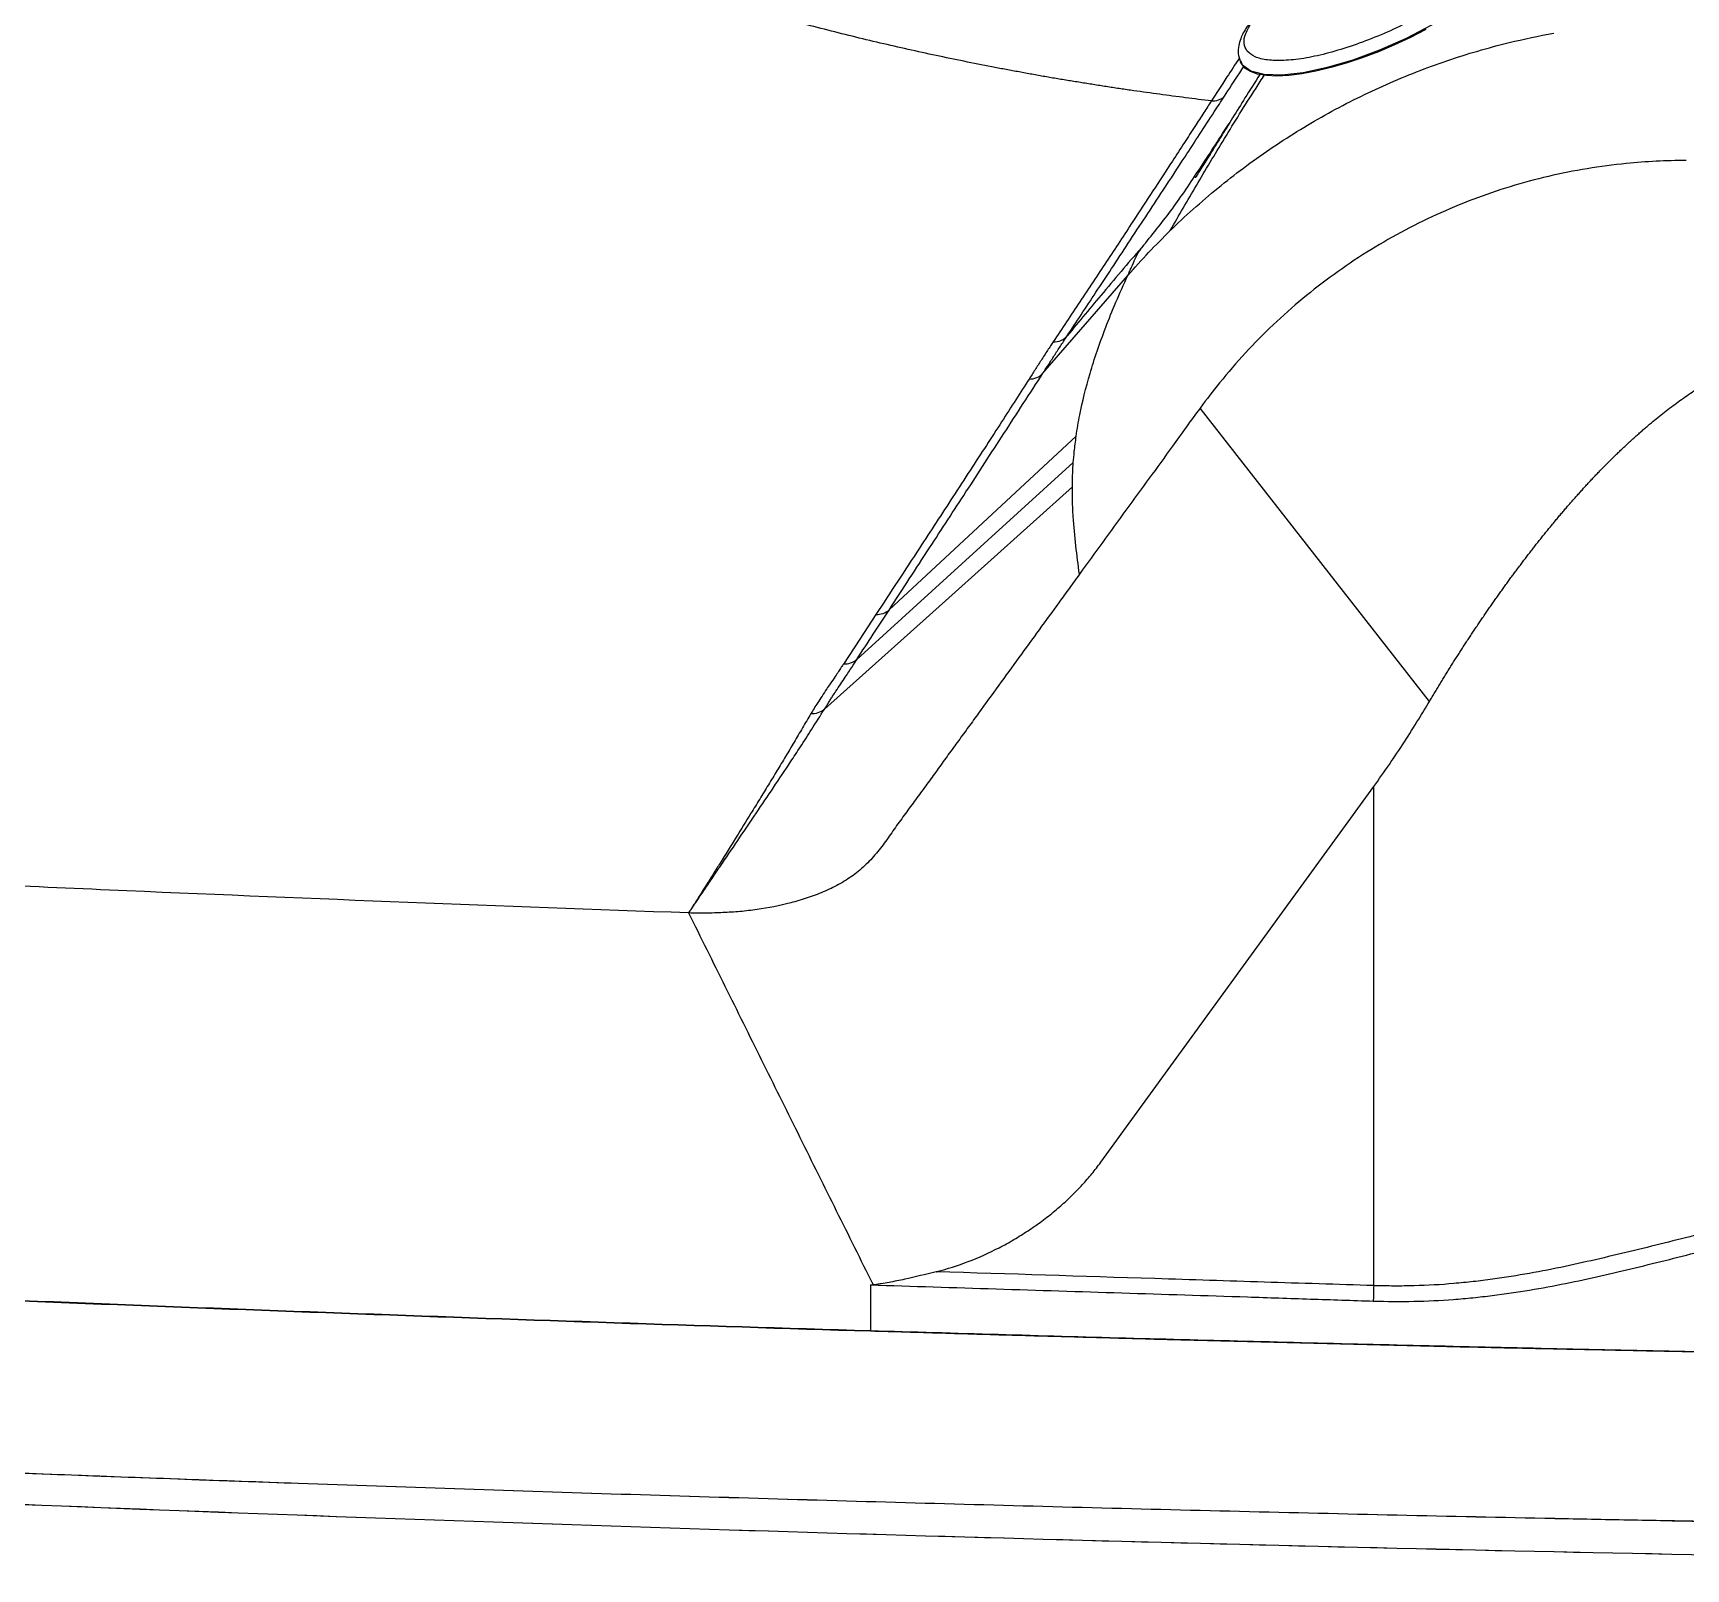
# Model space of a CAD drawing. Extents: x 527 to 611, y 788 to 934.
# Drawn here: x 546.97 to 558.14, y 804.51 to 814.88 of the extents above; entities that cross this region are included whole.
import ezdxf

# ---------------------------------------------------------------- set-up
doc = ezdxf.new("R2010")
doc.units = 0
doc.header["$MEASUREMENT"] = 0
doc.layers.add('1', color=4, linetype='Continuous')
doc.layers.add('GEOMETRY', color=3, linetype='Continuous', lineweight=25)

# ---------------------------------------------------------------- blocks, each defined once
blk = doc.blocks.new('2026_FLAIR')
at = {"layer": 'GEOMETRY'}
for p, q in [((28.059, 11.328), (28.062, 11.322)), ((28.064, 11.33), (28.063, 11.332)), ((28.074, 11.305), (28.064, 11.33)), ((26.726, 9.224), (27.3, 9.885)), ((29.336, 7.008), (27.788, 8.989)), ((25.687, 7.626), (26.951, 8.799)), ((27.117, 3.895), (28.96, 6.433)), ((28.96, 3.062), (28.96, 6.433)), ((25.561, 3.067), (25.561, 2.756)), ((25.581, 3.066), (25.561, 3.067))]:
    blk.add_line(p, q, dxfattribs=at)
at = {"layer": 'GEOMETRY', "flags": 128}
for points in [[(29.311, 11.546), (29.208, 11.492), (29.1, 11.442), (28.992, 11.396), (28.882, 11.354), (28.775, 11.318), (28.67, 11.288), (28.569, 11.264), (28.474, 11.246), (28.386, 11.235), (28.306, 11.231), (28.236, 11.234), (28.176, 11.244), (28.127, 11.261), (28.09, 11.285), (28.066, 11.315), (28.062, 11.322)], [(29.88, 12.144), (29.893, 12.111), (29.881, 12.04), (29.834, 11.956), (29.753, 11.864), (29.643, 11.768), (29.506, 11.67), (29.35, 11.574), (29.178, 11.485), (28.999, 11.406), (28.819, 11.339), (28.645, 11.288), (28.483, 11.254), (28.34, 11.238), (28.221, 11.242), (28.131, 11.264), (28.074, 11.305), (28.074, 11.305)], [(25.469, 7.291), (26.179, 7.937), (26.931, 8.622)], [(25.251, 6.956), (26.067, 7.687), (26.925, 8.457)], [(25.598, 7.594), (25.489, 7.427), (25.379, 7.26)], [(25.561, 3.104), (25.571, 3.085), (25.581, 3.066)]]:
    blk.add_lwpolyline(points, dxfattribs=at)
at = {"layer": 'GEOMETRY'}
blk.add_arc((42.21, 551.252), 548.749, 267.53808, 268.26138, dxfattribs=at)
for points, knots in [([(27.864, 11.064), (27.834, 11.067), (27.776, 11.074), (27.689, 11.085), (27.601, 11.096), (27.514, 11.108), (27.426, 11.12), (27.339, 11.132), (27.251, 11.145), (27.164, 11.158), (27.077, 11.172), (26.99, 11.186), (26.902, 11.2), (26.815, 11.214), (26.728, 11.229), (26.641, 11.245), (26.554, 11.261), (26.467, 11.277), (26.284, 11.312), (26.003, 11.369), (25.627, 11.453), (25.249, 11.546), (24.874, 11.645), (24.501, 11.753), (24.129, 11.869), (23.82, 11.972), (23.596, 12.05), (23.474, 12.095), (23.382, 12.128), (23.3, 12.159), (23.178, 12.206), (22.965, 12.289), (22.538, 12.466), (21.929, 12.743), (21.208, 13.111), (20.502, 13.512), (19.986, 13.834), (19.648, 14.058), (19.481, 14.172), (19.314, 14.287), (18.852, 14.614), (17.937, 15.313), (16.723, 16.404), (15.72, 17.478), (15.026, 18.316), (14.615, 18.855), (14.338, 19.242), (14.183, 19.464), (14.031, 19.688), (13.846, 19.971), (13.558, 20.431), (13.215, 21.018), (12.901, 21.616), (12.667, 22.1), (12.501, 22.464), (12.346, 22.827), (12.236, 23.101), (12.166, 23.284), (12.134, 23.367), (12.101, 23.459), (12.056, 23.583), (11.999, 23.744), (11.915, 23.992), (11.816, 24.299), (11.703, 24.674), (11.599, 25.05), (11.502, 25.428), (11.414, 25.806), (11.348, 26.114), (11.301, 26.351), (11.269, 26.52), (11.238, 26.688), (11.209, 26.857), (11.181, 27.026), (11.155, 27.195), (11.131, 27.364), (11.115, 27.477), (11.108, 27.533)], [0, 0, 0, 0, 0.003601, 0.007202, 0.010803, 0.014403, 0.018003, 0.021602, 0.025201, 0.028799, 0.032397, 0.035994, 0.039591, 0.043188, 0.046784, 0.050379, 0.053974, 0.057569, 0.061163, 0.07676, 0.092427, 0.108162, 0.123965, 0.1395, 0.155313, 0.170996, 0.178843, 0.18397, 0.186695, 0.190623, 0.194553, 0.20242, 0.218188, 0.249906, 0.281826, 0.313486, 0.344944, 0.352791, 0.360635, 0.368476, 0.376315, 0.426491, 0.502142, 0.565552, 0.596885, 0.628574, 0.644311, 0.652182, 0.660054, 0.675747, 0.691595, 0.723301, 0.755182, 0.77105, 0.78684, 0.802651, 0.81832, 0.822249, 0.826177, 0.829114, 0.834031, 0.842102, 0.849737, 0.865619, 0.881164, 0.897081, 0.912903, 0.928628, 0.944256, 0.951226, 0.958196, 0.965165, 0.972133, 0.979101, 0.986068, 0.993034, 1, 1, 1, 1]), ([(29.884, 12.146), (29.875, 12.162), (29.858, 12.192), (29.819, 12.223), (29.774, 12.246), (29.726, 12.261), (29.651, 12.274), (29.549, 12.276), (29.409, 12.26), (29.254, 12.226), (29.092, 12.178), (28.929, 12.118), (28.768, 12.048), (28.612, 11.969), (28.465, 11.882), (28.331, 11.79), (28.218, 11.696), (28.133, 11.607), (28.085, 11.537), (28.06, 11.482), (28.046, 11.435), (28.042, 11.381), (28.053, 11.346), (28.06, 11.328)], [0, 0, 0, 0, 0.037315, 0.069439, 0.096302, 0.129764, 0.161705, 0.22291, 0.284006, 0.345, 0.404152, 0.461641, 0.518813, 0.57616, 0.635009, 0.69565, 0.756421, 0.816382, 0.871309, 0.896791, 0.925974, 0.960383, 1, 1, 1, 1]), ([(28.106, 11.399), (28.122, 11.385), (28.153, 11.358), (28.239, 11.337), (28.35, 11.334), (28.484, 11.348), (28.636, 11.38), (28.799, 11.429), (28.968, 11.491), (29.136, 11.565), (29.297, 11.649), (29.444, 11.738), (29.572, 11.83), (29.676, 11.921), (29.751, 12.007), (29.795, 12.085), (29.807, 12.153), (29.786, 12.207), (29.731, 12.245), (29.647, 12.266), (29.536, 12.269), (29.402, 12.255), (29.25, 12.222), (29.086, 12.174), (28.917, 12.112), (28.749, 12.037), (28.588, 11.954), (28.442, 11.864), (28.314, 11.772), (28.21, 11.682), (28.135, 11.596), (28.091, 11.518), (28.078, 11.45), (28.096, 11.416), (28.106, 11.399)], [0, 0, 0, 0, 0.031254, 0.062463, 0.093755, 0.124954, 0.15622, 0.187463, 0.218687, 0.249972, 0.281172, 0.312465, 0.343671, 0.374932, 0.40618, 0.437392, 0.468682, 0.5, 0.531318, 0.562608, 0.59382, 0.625068, 0.656329, 0.687535, 0.718828, 0.750028, 0.781312, 0.812537, 0.84378, 0.875046, 0.906245, 0.937537, 0.968746, 1, 1, 1, 1]), ([(27.586, 10.188), (27.591, 10.193), (27.701, 10.299), (27.925, 10.497), (28.277, 10.758), (28.651, 10.986), (29.044, 11.181), (29.452, 11.341), (29.831, 11.451), (30.075, 11.503), (30.177, 11.522)], [0.21005, 0.21005, 0.21005, 0.21005, 0.2147454, 0.3172454, 0.4197454, 0.5222454, 0.6247454, 0.7272454, 0.8297454, 0.9021954, 0.9021954, 0.9021954, 0.9021954]), ([(28.053, 11.354), (28.024, 11.31), (27.951, 11.198), (27.896, 11.114), (27.864, 11.064)], [0, 0, 0, 0, 0.39817, 1, 1, 1, 1]), ([(27.952, 11.095), (27.983, 11.143), (28.022, 11.203), (28.074, 11.284), (28.084, 11.299)], [0, 0, 0, 0, 0.810813, 1, 1, 1, 1]), ([(27.586, 10.188), (27.644, 10.289), (27.759, 10.49), (27.95, 10.807), (28.104, 11.056), (28.203, 11.209), (28.222, 11.239)], [0, 0, 0, 0, 0.3087485, 0.6174901, 0.9262219, 1, 1, 1, 1]), ([(28.19, 11.241), (28.157, 11.189), (28.095, 11.091), (28.009, 10.952), (27.928, 10.821), (27.862, 10.715), (27.815, 10.639), (27.79, 10.599), (27.773, 10.572), (27.763, 10.557), (27.759, 10.551), (27.758, 10.549), (27.757, 10.548), (27.756, 10.547), (27.756, 10.546), (27.755, 10.546), (27.755, 10.545), (27.755, 10.544), (27.754, 10.543), (27.754, 10.543), (27.754, 10.543), (27.754, 10.543)], [0, 0, 0, 0, 0.240127, 0.443576, 0.638244, 0.82192, 0.888089, 0.943695, 0.97842, 0.988036, 0.990992, 0.992052, 0.992884, 0.993241, 0.99358, 0.993921, 0.994282, 0.995126, 0.996202, 0.999197, 1, 1, 1, 1]), ([(27.864, 11.064), (27.847, 11.038), (27.81, 10.98), (27.749, 10.886), (27.678, 10.777), (27.584, 10.632), (27.468, 10.454), (27.32, 10.228), (27.155, 9.978), (26.976, 9.707), (26.856, 9.526), (26.795, 9.436)], [0, 0, 0, 0, 0.047996, 0.105652, 0.172968, 0.249944, 0.373122, 0.499962, 0.666757, 0.833434, 1, 1, 1, 1]), ([(26.89, 9.477), (26.921, 9.524), (26.986, 9.622), (27.086, 9.774), (27.192, 9.934), (27.304, 10.105), (27.42, 10.281), (27.548, 10.476), (27.702, 10.711), (27.84, 10.923), (27.929, 11.06), (27.952, 11.095)], [0, 0, 0, 0, 0.088913, 0.183378, 0.283389, 0.388943, 0.500034, 0.610346, 0.750046, 0.93559, 1, 1, 1, 1]), ([(27.864, 11.064), (27.88, 11.063), (27.896, 11.065), (27.927, 11.076), (27.941, 11.084), (27.952, 11.095)], [0, 0, 0, 0, 0.5, 0.5, 1, 1, 1, 1]), ([(27.408, 10.091), (27.473, 10.171), (27.602, 10.33), (27.784, 10.602), (27.91, 10.797), (27.982, 10.909), (27.984, 10.912)], [0, 0, 0, 0, 0.330362, 0.660724, 0.991078, 1, 1, 1, 1]), ([(31.069, 10.661), (30.934, 10.661), (30.622, 10.645), (30.137, 10.565), (29.625, 10.409), (29.138, 10.186), (28.685, 9.901), (28.273, 9.56), (27.982, 9.245), (27.831, 9.047), (27.788, 8.989)], [0, 0, 0, 0, 0.0775, 0.18, 0.2825, 0.385, 0.4875, 0.59, 0.6925, 0.7336578, 0.7336578, 0.7336578, 0.7336578]), ([(27.408, 10.091), (27.316, 9.985), (27.142, 9.781), (26.971, 9.575), (26.89, 9.477)], [0.0268823, 0.0268823, 0.0268823, 0.0268823, 0.5, 0.9278054, 0.9278054, 0.9278054, 0.9278054]), ([(27.3, 9.885), (27.304, 9.894), (27.312, 9.913), (27.329, 9.95), (27.348, 9.997), (27.372, 10.042), (27.393, 10.072), (27.404, 10.085), (27.408, 10.091)], [0, 0, 0, 0, 0.0078125, 0.015625, 0.03125, 0.046875, 0.0546875, 0.06031282, 0.06031282, 0.06031282, 0.06031282]), ([(26.951, 8.799), (26.957, 8.846), (26.98, 8.979), (27.038, 9.217), (27.143, 9.528), (27.242, 9.761), (27.3, 9.885)], [0.5538868, 0.5538868, 0.5538868, 0.5538868, 0.625, 0.75, 0.875, 1, 1, 1, 1]), ([(26.795, 9.436), (26.789, 9.427), (26.776, 9.408), (26.757, 9.378), (26.735, 9.345), (26.707, 9.301), (26.673, 9.248), (26.646, 9.206), (26.633, 9.185)], [0, 0, 0, 0, 0.1104294, 0.2305726, 0.3604291, 0.4999981, 0.7500044, 1, 1, 1, 1]), ([(26.726, 9.224), (26.74, 9.246), (26.767, 9.288), (26.801, 9.341), (26.829, 9.384), (26.849, 9.415), (26.87, 9.446), (26.883, 9.467), (26.89, 9.477)], [0, 0, 0, 0, 0.250193, 0.500441, 0.626642, 0.751969, 0.876424, 1, 1, 1, 1]), ([(26.795, 9.436), (26.813, 9.436), (26.831, 9.439), (26.864, 9.453), (26.879, 9.464), (26.89, 9.477)], [0, 0, 0, 0, 0.5, 0.5, 1, 1, 1, 1]), ([(29.336, 7.008), (29.342, 7.018), (29.354, 7.038), (29.372, 7.068), (29.39, 7.097), (29.408, 7.127), (29.426, 7.157), (29.444, 7.186), (29.462, 7.216), (29.481, 7.245), (29.499, 7.274), (29.518, 7.303), (29.536, 7.332), (29.555, 7.361), (29.573, 7.39), (29.592, 7.418), (29.611, 7.447), (29.629, 7.475), (29.648, 7.503), (29.667, 7.531), (29.686, 7.559), (29.705, 7.587), (29.724, 7.614), (29.743, 7.642), (29.762, 7.669), (29.781, 7.697), (29.8, 7.724), (29.819, 7.751), (29.839, 7.777), (29.858, 7.804), (29.877, 7.831), (29.897, 7.857), (29.916, 7.883), (29.936, 7.909), (29.955, 7.935), (29.975, 7.961), (29.994, 7.987), (30.014, 8.012), (30.034, 8.038), (30.053, 8.063), (30.073, 8.088), (30.093, 8.113), (30.113, 8.138), (30.133, 8.163), (30.153, 8.187), (30.173, 8.211), (30.193, 8.236), (30.213, 8.26), (30.234, 8.284), (30.254, 8.308), (30.274, 8.331), (30.295, 8.355), (30.315, 8.378), (30.336, 8.401), (30.357, 8.424), (30.377, 8.447), (30.398, 8.47), (30.419, 8.492), (30.44, 8.515), (30.461, 8.537), (30.482, 8.559), (30.503, 8.581), (30.525, 8.603), (30.546, 8.624), (30.568, 8.646), (30.589, 8.667), (30.611, 8.688), (30.633, 8.709), (30.655, 8.73), (30.677, 8.75), (30.699, 8.771), (30.722, 8.791), (30.744, 8.811), (30.766, 8.831), (30.789, 8.851), (30.812, 8.87), (30.842, 8.895), (30.879, 8.926), (30.924, 8.962), (30.97, 8.997), (31.016, 9.031), (31.063, 9.064), (31.11, 9.097), (31.158, 9.128), (31.207, 9.159), (31.256, 9.188), (31.306, 9.217), (31.357, 9.245), (31.408, 9.271), (31.443, 9.288), (31.46, 9.296)], [0, 0, 0, 0, 0.01, 0.019999, 0.029997, 0.039995, 0.049992, 0.059989, 0.069986, 0.079983, 0.08998, 0.099978, 0.109976, 0.119975, 0.129975, 0.139975, 0.149975, 0.159977, 0.169978, 0.179981, 0.189983, 0.199986, 0.209989, 0.219992, 0.229995, 0.239998, 0.25, 0.260001, 0.270002, 0.280002, 0.290002, 0.300002, 0.310001, 0.320001, 0.33, 0.339999, 0.349998, 0.359998, 0.369997, 0.379997, 0.389996, 0.399996, 0.409996, 0.419996, 0.429996, 0.439997, 0.449997, 0.459998, 0.469998, 0.479999, 0.49, 0.5, 0.510001, 0.520002, 0.530002, 0.540003, 0.550003, 0.560003, 0.570003, 0.580003, 0.590003, 0.600003, 0.610003, 0.620002, 0.630002, 0.640001, 0.650001, 0.66, 0.67, 0.679999, 0.689999, 0.699998, 0.709998, 0.719998, 0.729999, 0.74, 0.750001, 0.769236, 0.788473, 0.807709, 0.826944, 0.846178, 0.865411, 0.884641, 0.903869, 0.923095, 0.94232, 0.961545, 0.980771, 1, 1, 1, 1]), ([(26.633, 9.185), (26.603, 9.139), (26.541, 9.042), (26.445, 8.893), (26.342, 8.734), (26.232, 8.565), (26.082, 8.334), (25.87, 8.009), (25.696, 7.744), (25.598, 7.594)], [0, 0, 0, 0, 0.087705, 0.181557, 0.281556, 0.387704, 0.500001, 0.717838, 1, 1, 1, 1]), ([(25.687, 7.625), (25.778, 7.765), (25.951, 8.031), (26.167, 8.362), (26.334, 8.619), (26.463, 8.818), (26.594, 9.02), (26.682, 9.156), (26.726, 9.224)], [0, 0, 0, 0, 0.262914, 0.499976, 0.622694, 0.746944, 0.872716, 1, 1, 1, 1]), ([(26.633, 9.185), (26.65, 9.185), (26.668, 9.188), (26.701, 9.202), (26.715, 9.212), (26.726, 9.224)], [0, 0, 0, 0, 0.5, 0.5, 1, 1, 1, 1]), ([(27.788, 8.989), (27.724, 8.904), (27.56, 8.672), (27.285, 8.299), (27.078, 8.01), (26.972, 7.866)], [0.7336578, 0.7336578, 0.7336578, 0.7336578, 0.795, 0.8975, 1, 1, 1, 1]), ([(26.931, 8.622), (26.933, 8.646), (26.938, 8.704), (26.946, 8.763), (26.951, 8.799)], [0.46124753, 0.46124753, 0.46124753, 0.46124753, 0.5, 0.55388677, 0.55388677, 0.55388677, 0.55388677]), ([(26.925, 8.457), (26.925, 8.46), (26.925, 8.5), (26.927, 8.555), (26.93, 8.607), (26.931, 8.622)], [0.36880565, 0.36880565, 0.36880565, 0.36880565, 0.375, 0.4375, 0.46124753, 0.46124753, 0.46124753, 0.46124753]), ([(26.972, 7.866), (26.964, 7.93), (26.947, 8.058), (26.932, 8.223), (26.925, 8.357), (26.925, 8.424), (26.925, 8.457)], [0, 0, 0, 0, 0.125, 0.25, 0.3125, 0.3688056, 0.3688056, 0.3688056, 0.3688056]), ([(26.972, 7.866), (26.95, 7.835), (26.927, 7.804), (26.882, 7.741), (26.859, 7.71), (26.791, 7.616), (26.745, 7.554), (26.655, 7.429), (26.609, 7.367), (26.519, 7.242), (26.473, 7.179), (26.382, 7.054), (26.337, 6.992), (26.269, 6.898), (26.247, 6.867), (26.201, 6.804), (26.178, 6.773), (26.133, 6.711), (26.11, 6.68), (26.064, 6.617), (26.042, 6.586), (25.997, 6.523), (25.974, 6.492), (25.929, 6.429), (25.906, 6.398), (25.86, 6.336), (25.837, 6.305), (25.792, 6.243), (25.769, 6.212), (25.724, 6.149), (25.702, 6.117), (25.658, 6.054), (25.635, 6.023), (25.586, 5.963), (25.56, 5.934), (25.505, 5.881), (25.475, 5.856), (25.413, 5.81), (25.38, 5.79), (25.312, 5.753), (25.278, 5.736), (25.206, 5.706), (25.17, 5.692), (25.097, 5.668), (25.06, 5.657), (24.948, 5.627), (24.872, 5.613), (24.757, 5.597), (24.719, 5.592), (24.642, 5.585), (24.603, 5.583), (24.526, 5.579), (24.488, 5.578), (24.411, 5.577), (24.372, 5.578), (24.333, 5.579)], [0, 0, 0, 0, 0.03125, 0.03125, 0.0625, 0.0625, 0.125, 0.125, 0.1875, 0.1875, 0.25, 0.25, 0.3125, 0.3125, 0.34375, 0.34375, 0.375, 0.375, 0.40625, 0.40625, 0.4375, 0.4375, 0.46875, 0.46875, 0.5, 0.5, 0.53125, 0.53125, 0.5625, 0.5625, 0.59375, 0.59375, 0.625, 0.625, 0.65625, 0.65625, 0.6875, 0.6875, 0.71875, 0.71875, 0.75, 0.75, 0.78125, 0.78125, 0.8125, 0.8125, 0.875, 0.875, 0.90625, 0.90625, 0.9375, 0.9375, 0.96875, 0.96875, 1, 1, 1, 1]), ([(25.469, 7.291), (25.506, 7.348), (25.579, 7.459), (25.652, 7.571), (25.687, 7.625)], [0, 0, 0, 0, 0.509952, 1, 1, 1, 1]), ([(25.598, 7.594), (25.614, 7.594), (25.631, 7.597), (25.661, 7.607), (25.676, 7.615), (25.687, 7.625)], [0, 0, 0, 0, 0.5, 0.5, 1, 1, 1, 1]), ([(25.379, 7.26), (25.374, 7.253), (25.363, 7.236), (25.345, 7.208), (25.32, 7.172), (25.293, 7.132), (25.263, 7.088), (25.235, 7.045), (25.206, 7.001), (25.181, 6.962), (25.166, 6.937), (25.159, 6.926)], [0, 0, 0, 0, 0.0656411, 0.1489732, 0.2499982, 0.3965591, 0.4999994, 0.6468036, 0.7790714, 0.8968028, 1, 1, 1, 1]), ([(25.251, 6.956), (25.255, 6.963), (25.264, 6.977), (25.277, 6.998), (25.291, 7.02), (25.308, 7.047), (25.331, 7.082), (25.36, 7.125), (25.389, 7.169), (25.42, 7.215), (25.446, 7.255), (25.464, 7.283), (25.469, 7.291)], [0, 0, 0, 0, 0.057947, 0.11876, 0.182441, 0.249, 0.35053, 0.498677, 0.6363, 0.748925, 0.926519, 1, 1, 1, 1]), ([(25.379, 7.26), (25.395, 7.26), (25.412, 7.262), (25.443, 7.273), (25.457, 7.281), (25.469, 7.291)], [0, 0, 0, 0, 0.5, 0.5, 1, 1, 1, 1]), ([(25.159, 6.926), (25.14, 6.893), (25.102, 6.829), (25.045, 6.732), (24.988, 6.636), (24.93, 6.54), (24.872, 6.444), (24.813, 6.348), (24.741, 6.23), (24.652, 6.086), (24.567, 5.95), (24.503, 5.848), (24.463, 5.785), (24.429, 5.73), (24.4, 5.684), (24.376, 5.646), (24.357, 5.616), (24.344, 5.595), (24.336, 5.584), (24.333, 5.579)], [0, 0, 0, 0, 0.071814, 0.143498, 0.215054, 0.286484, 0.357788, 0.428969, 0.500027, 0.620424, 0.750019, 0.802785, 0.849401, 0.889868, 0.924188, 0.95236, 0.974386, 0.990266, 1, 1, 1, 1]), ([(24.334, 5.579), (24.334, 5.58), (24.336, 5.581), (24.338, 5.585), (24.342, 5.591), (24.348, 5.6), (24.355, 5.61), (24.364, 5.623), (24.374, 5.638), (24.386, 5.656), (24.403, 5.681), (24.424, 5.712), (24.459, 5.764), (24.505, 5.832), (24.582, 5.946), (24.677, 6.086), (24.792, 6.256), (24.906, 6.426), (25.006, 6.575), (25.092, 6.706), (25.168, 6.825), (25.222, 6.91), (25.251, 6.956)], [0, 0, 0, 0, 0.001103, 0.003913, 0.00843, 0.014654, 0.022586, 0.032224, 0.04357, 0.056623, 0.071383, 0.099894, 0.124932, 0.188974, 0.249886, 0.378894, 0.499833, 0.625068, 0.749869, 0.821552, 0.904926, 1, 1, 1, 1]), ([(25.159, 6.925), (25.176, 6.925), (25.193, 6.927), (25.224, 6.938), (25.239, 6.946), (25.251, 6.956)], [0, 0, 0, 0, 0.5, 0.5, 1, 1, 1, 1]), ([(28.96, 6.433), (28.996, 6.482), (29.066, 6.582), (29.168, 6.734), (29.257, 6.876), (29.312, 6.968), (29.336, 7.008)], [0, 0, 0, 0, 0.03125, 0.0625, 0.09375, 0.1175788, 0.1175788, 0.1175788, 0.1175788]), ([(24.333, 5.579), (23.069, 5.624), (21.488, 5.686), (19.75, 5.763), (19.196, 5.788), (18.923, 5.801), (18.807, 5.806), (18.77, 5.808)], [0, 0, 0, 0, 0.125, 0.15625, 0.171875, 0.1796875, 0.1833267, 0.1833267, 0.1833267, 0.1833267]), ([(24.333, 5.579), (24.415, 5.414), (24.579, 5.084), (24.824, 4.588), (25.07, 4.093), (25.315, 3.598), (25.479, 3.269), (25.561, 3.104)], [0, 0, 0, 0, 0.2, 0.4, 0.6, 0.8, 1, 1, 1, 1]), ([(25.561, 2.756), (25.721, 2.752), (26.04, 2.742), (26.519, 2.728), (26.998, 2.715), (27.478, 2.701), (27.957, 2.689), (28.436, 2.677), (28.915, 2.665), (29.395, 2.653), (29.874, 2.642), (30.353, 2.632), (30.833, 2.622), (31.312, 2.612), (31.792, 2.603), (32.271, 2.594), (32.751, 2.585), (33.23, 2.577), (33.71, 2.57), (34.384, 2.559), (35.255, 2.547), (36.329, 2.535), (37.413, 2.524), (38.193, 2.518), (38.647, 2.515), (38.76, 2.515), (38.835, 2.514), (38.88, 2.514), (38.913, 2.514), (38.942, 2.514), (38.976, 2.516), (39.01, 2.517), (39.121, 2.525), (39.311, 2.552), (39.571, 2.622), (39.822, 2.723), (39.999, 2.818), (40.109, 2.887), (40.159, 2.92), (40.208, 2.954), (40.256, 2.989), (40.304, 3.025), (40.351, 3.063), (40.397, 3.102), (40.442, 3.141), (40.478, 3.174), (40.514, 3.21), (40.563, 3.257), (40.642, 3.334), (40.751, 3.44), (40.891, 3.576), (41.061, 3.741), (41.261, 3.935), (41.491, 4.159), (41.752, 4.413), (41.936, 4.592), (42.033, 4.686)], [0, 0, 0, 0, 0.027771, 0.055544, 0.083316, 0.11109, 0.138865, 0.16664, 0.194416, 0.222193, 0.249971, 0.27775, 0.30553, 0.333311, 0.361093, 0.388876, 0.41666, 0.444445, 0.472231, 0.500018, 0.561592, 0.623785, 0.686597, 0.750027, 0.759296, 0.765653, 0.769655, 0.772259, 0.773466, 0.775397, 0.777343, 0.779303, 0.781278, 0.796746, 0.81251, 0.828027, 0.843744, 0.84721, 0.850673, 0.854136, 0.857599, 0.861065, 0.864536, 0.868013, 0.871499, 0.874996, 0.87647, 0.880395, 0.88677, 0.895595, 0.906871, 0.920596, 0.936772, 0.955398, 0.976474, 1, 1, 1, 1]), ([(42.033, 4.686), (41.945, 4.6), (41.776, 4.436), (41.535, 4.202), (41.319, 3.992), (41.129, 3.807), (40.963, 3.646), (40.822, 3.509), (40.707, 3.396), (40.616, 3.308), (40.551, 3.245), (40.51, 3.205), (40.485, 3.182), (40.468, 3.166), (40.45, 3.149), (40.432, 3.132), (40.413, 3.116), (40.395, 3.1), (40.376, 3.084), (40.357, 3.068), (40.338, 3.053), (40.319, 3.038), (40.3, 3.022), (40.281, 3.008), (40.261, 2.993), (40.241, 2.978), (40.222, 2.964), (40.202, 2.95), (40.182, 2.936), (40.161, 2.922), (40.141, 2.908), (40.121, 2.895), (40.1, 2.881), (40.079, 2.868), (39.988, 2.812), (39.822, 2.723), (39.571, 2.622), (39.311, 2.552), (39.11, 2.523), (38.976, 2.515), (38.924, 2.514), (38.88, 2.514), (38.835, 2.514), (38.76, 2.515), (38.647, 2.515), (38.193, 2.518), (37.413, 2.524), (36.329, 2.535), (35.255, 2.547), (34.256, 2.561), (33.326, 2.575), (32.463, 2.59), (31.6, 2.606), (30.737, 2.623), (29.874, 2.642), (29.011, 2.662), (28.149, 2.684), (27.286, 2.706), (26.423, 2.731), (25.848, 2.748), (25.561, 2.756)], [0, 0, 0, 0, 0.021479, 0.040935, 0.058368, 0.073778, 0.087165, 0.09853, 0.107871, 0.115189, 0.120484, 0.123755, 0.125004, 0.126432, 0.127857, 0.129282, 0.130705, 0.132127, 0.133548, 0.134968, 0.136388, 0.137807, 0.139225, 0.140643, 0.142061, 0.143479, 0.144897, 0.146315, 0.147733, 0.149152, 0.150571, 0.151991, 0.153412, 0.154834, 0.156256, 0.171973, 0.187491, 0.203254, 0.218723, 0.222657, 0.226535, 0.227741, 0.230345, 0.234348, 0.240704, 0.249973, 0.313403, 0.376215, 0.438408, 0.499982, 0.549998, 0.600011, 0.65002, 0.700026, 0.750028, 0.800028, 0.850025, 0.900019, 0.950011, 1, 1, 1, 1]), ([(26.004, 3.156), (26.006, 3.156), (26.079, 3.175), (26.225, 3.221), (26.397, 3.299), (26.53, 3.372), (26.626, 3.432), (26.719, 3.497), (26.792, 3.554), (26.846, 3.601), (26.885, 3.635), (26.922, 3.67), (26.957, 3.706), (26.992, 3.743), (27.025, 3.78), (27.057, 3.817), (27.087, 3.856), (27.107, 3.882), (27.117, 3.895)], [0, 0, 0, 0, 0.0033297, 0.1675712, 0.3354533, 0.4192104, 0.5023424, 0.5850933, 0.6677109, 0.705894, 0.7436978, 0.7811487, 0.8182736, 0.8551002, 0.8916568, 0.9279725, 0.9640769, 1, 1, 1, 1]), ([(32.96, 3.651), (32.937, 3.652), (32.914, 3.652), (32.868, 3.652), (32.845, 3.652), (32.777, 3.651), (32.731, 3.65), (32.64, 3.647), (32.594, 3.645), (32.504, 3.639), (32.459, 3.636), (32.326, 3.624), (32.239, 3.615), (32.068, 3.592), (31.984, 3.579), (31.818, 3.551), (31.736, 3.536), (31.575, 3.503), (31.495, 3.486), (31.259, 3.433), (31.105, 3.395), (30.797, 3.318), (30.644, 3.28), (30.41, 3.226), (30.332, 3.208), (30.173, 3.175), (30.093, 3.159), (29.93, 3.13), (29.847, 3.117), (29.719, 3.099), (29.676, 3.094), (29.589, 3.084), (29.545, 3.08), (29.413, 3.068), (29.324, 3.063), (29.189, 3.06), (29.143, 3.059), (29.075, 3.059), (29.052, 3.06), (29.018, 3.06), (29, 3.061), (28.983, 3.061), (28.972, 3.061), (28.966, 3.062), (28.96, 3.062)], [0, 0, 0, 0, 0.015625, 0.015625, 0.03125, 0.03125, 0.0625, 0.0625, 0.09375, 0.09375, 0.125, 0.125, 0.1875, 0.1875, 0.25, 0.25, 0.3125, 0.3125, 0.375, 0.375, 0.5, 0.5, 0.625, 0.625, 0.6875, 0.6875, 0.75, 0.75, 0.8125, 0.8125, 0.84375, 0.84375, 0.875, 0.875, 0.9375, 0.9375, 0.96875, 0.96875, 0.984375, 0.984375, 0.992188, 0.996094, 0.996094, 1, 1, 1, 1]), ([(28.957, 2.958), (29.049, 2.955), (29.14, 2.954), (29.321, 2.958), (29.41, 2.962), (29.542, 2.972), (29.586, 2.976), (29.674, 2.985), (29.717, 2.99), (29.846, 3.006), (29.93, 3.018), (30.095, 3.046), (30.176, 3.061), (30.336, 3.093), (30.415, 3.11), (30.649, 3.163), (30.803, 3.201), (31.111, 3.278), (31.265, 3.317), (31.5, 3.372), (31.579, 3.39), (31.699, 3.416), (31.739, 3.424), (31.821, 3.44), (31.862, 3.448), (31.985, 3.471), (32.069, 3.485), (32.24, 3.509), (32.326, 3.52), (32.458, 3.533), (32.503, 3.536), (32.593, 3.543), (32.638, 3.545), (32.775, 3.551), (32.866, 3.552), (32.958, 3.551)], [0, 0, 0, 0, 0.0625, 0.0625, 0.125, 0.125, 0.15625, 0.15625, 0.1875, 0.1875, 0.25, 0.25, 0.3125, 0.3125, 0.375, 0.375, 0.5, 0.5, 0.625, 0.625, 0.6875, 0.6875, 0.71875, 0.71875, 0.75, 0.75, 0.8125, 0.8125, 0.875, 0.875, 0.90625, 0.90625, 0.9375, 0.9375, 1, 1, 1, 1]), ([(26.004, 3.156), (25.934, 3.138), (25.863, 3.12), (25.757, 3.097), (25.722, 3.09), (25.669, 3.08), (25.652, 3.077), (25.625, 3.073), (25.616, 3.071), (25.603, 3.069), (25.599, 3.069), (25.592, 3.068), (25.59, 3.067), (25.587, 3.067), (25.586, 3.067), (25.584, 3.067), (25.582, 3.066), (25.581, 3.066)], [0, 0, 0, 0, 0.5, 0.5, 0.75, 0.75, 0.875, 0.875, 0.9375, 0.9375, 0.96875, 0.96875, 0.984375, 0.984375, 0.992188, 0.992188, 1, 1, 1, 1]), ([(28.96, 3.062), (28.837, 3.066), (28.714, 3.07), (28.467, 3.078), (28.344, 3.081), (27.975, 3.093), (27.728, 3.101), (26.99, 3.125), (26.497, 3.14), (26.004, 3.156)], [0, 0, 0, 0, 0.125, 0.125, 0.25, 0.25, 0.5, 0.5, 1, 1, 1, 1]), ([(25.561, 3.067), (26.127, 3.049), (26.693, 3.031), (27.542, 3.004), (27.825, 2.995), (28.249, 2.981), (28.391, 2.976), (28.674, 2.967), (28.815, 2.962), (28.957, 2.958)], [0, 0, 0, 0, 0.5, 0.5, 0.75, 0.75, 0.875, 0.875, 1, 1, 1, 1]), ([(28.96, 3.062), (28.959, 3.041), (28.959, 3.021), (28.958, 2.985), (28.957, 2.969), (28.957, 2.958)], [0, 0, 0, 0, 0.5, 0.5, 1, 1, 1, 1]), ([(38.671, 1.376), (35.834, 1.393), (33.004, 1.43), (30.182, 1.488), (27.341, 1.547), (24.512, 1.626), (21.696, 1.725), (18.856, 1.826), (16.029, 1.947), (13.215, 2.09), (10.38, 2.233), (7.555, 2.398), (4.739, 2.585)], [0, 0, 0, 0, 0.25, 0.25, 0.25, 0.5, 0.5, 0.5, 0.75, 0.75, 0.75, 1, 1, 1, 1]), ([(4.728, 2.409), (7.552, 2.215), (10.378, 2.043), (16.032, 1.744), (18.86, 1.618), (24.518, 1.409), (27.347, 1.326), (33.008, 1.205), (35.839, 1.166), (38.669, 1.148)], [0, 0, 0, 0, 0.25, 0.25, 0.5, 0.5, 0.75, 0.75, 1, 1, 1, 1]), ([(4.728, 2.409), (10.376, 2.021), (16.031, 1.722), (27.346, 1.304), (33.008, 1.184), (38.669, 1.148)], [0, 0, 0, 0, 0.4314408, 0.4314408, 0.8628816, 0.8628816, 0.8628816, 0.8628816]), ([(38.671, 1.376), (38.504, 1.377), (38.17, 1.379), (37.67, 1.383), (37.169, 1.387), (36.669, 1.391), (36.169, 1.396), (35.67, 1.402), (35.17, 1.407), (34.671, 1.413), (34.171, 1.42), (33.672, 1.427), (33.173, 1.435), (32.674, 1.443), (32.175, 1.451), (31.677, 1.46), (31.178, 1.469), (30.68, 1.478), (29.639, 1.499), (28.055, 1.535), (25.931, 1.59), (23.812, 1.653), (22.146, 1.709), (20.931, 1.753), (20.166, 1.781), (19.402, 1.811), (18.893, 1.832), (18.638, 1.842)], [0, 0, 0, 0, 0.024978, 0.049949, 0.074913, 0.09987, 0.124819, 0.149761, 0.174695, 0.199623, 0.224543, 0.249456, 0.274362, 0.299261, 0.324152, 0.349037, 0.373914, 0.398785, 0.423648, 0.529898, 0.635921, 0.74172, 0.847295, 0.885515, 0.923706, 0.961868, 1, 1, 1, 1])]:
    blk.add_open_spline(points, degree=3, knots=knots, dxfattribs=at)
for points in [[(27.3, 9.885), (27.391, 9.99), (27.487, 10.091), (27.586, 10.188)], [(25.561, 2.756), (23.253, 2.826), (20.945, 2.911), (18.638, 3.01)]]:
    blk.add_open_spline(points, degree=3, dxfattribs=at)

msp = doc.modelspace()

# ---------------------------------------------------------------- block references
at = {"layer": '1'}
msp.add_blockref('2026_FLAIR', (527.067, 803.363), dxfattribs=at)

doc.saveas('drawing.dxf')
